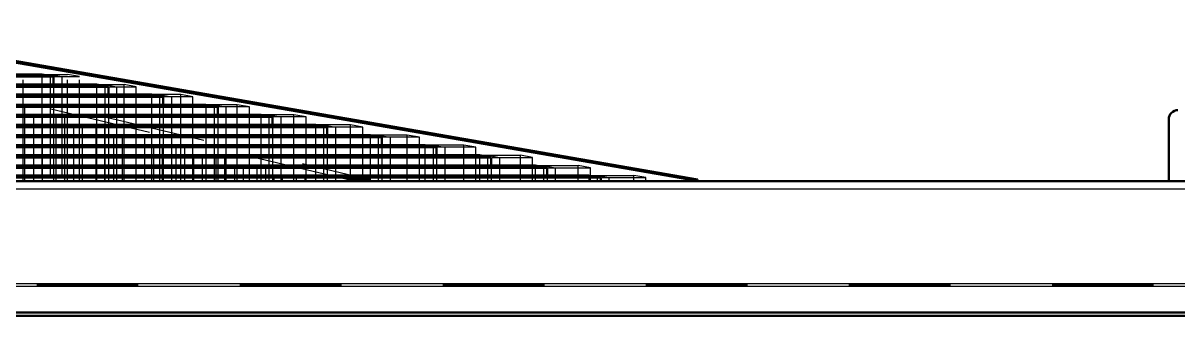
# Model space of a CAD drawing. Header units: inches. Extents: x -52 to 61, y -7 to 65.
# Drawn here: x -24.9 to -13.52, y 57.47 to 60.36 of the extents above; entities that cross this region are included whole.
import ezdxf

# ---------------------------------------------------------------- set-up
doc = ezdxf.new("R2010")
doc.units = ezdxf.units.IN
doc.header["$MEASUREMENT"] = 0
doc.linetypes.add('Dashed', pattern=[2, 1, -1])
for name, color, linetype, lineweight in [('AM_0', 7, 'Continuous', 50), ('AM_4', 3, 'Continuous', 25), ('AM_9', 6, 'Dashed', 25)]:
    doc.layers.add(name, color=color, linetype=linetype, lineweight=lineweight)

msp = doc.modelspace()

# ---------------------------------------------------------------- linework, layer by layer
at = {"layer": 'AM_0'}
for p, q in [((-27.21037, 60.358), (-18.33388, 58.81678)), ((-18.25287, 58.81678), (-27.12936, 60.358)), ((-28.75107, 59.85175), (-24.70999, 59.85175)), ((-24.59404, 59.83034), (-24.70999, 59.85175)), ((-28.71802, 59.83034), (-24.59404, 59.83034)), ((-28.59738, 59.7522), (-24.17084, 59.7522)), ((-28.56433, 59.73079), (-24.0549, 59.73079)), ((-24.59404, 59.83034), (-24.59404, 59.7522)), ((-24.0549, 59.73079), (-24.17084, 59.7522)), ((-24.0549, 59.73079), (-24.0549, 59.65264)), ((-28.44369, 59.65264), (-23.63172, 59.65264)), ((-28.41064, 59.63123), (-23.51578, 59.63123)), ((-23.51578, 59.63123), (-23.63172, 59.65264)), ((-23.51578, 59.63123), (-23.51578, 59.55326)), ((-28.29028, 59.55326), (-23.09358, 59.55326)), ((-28.25723, 59.53185), (-22.97765, 59.53185)), ((-22.97765, 59.53185), (-23.09358, 59.55326)), ((-22.97765, 59.53185), (-22.97765, 59.45371)), ((-28.13659, 59.45371), (-22.55449, 59.45371)), ((-28.10354, 59.4323), (-22.43856, 59.4323)), ((-22.43856, 59.4323), (-22.55449, 59.45371)), ((-22.43856, 59.4323), (-22.43856, 59.35415)), ((-13.61, 58.8), (-13.61, 59.41)), ((-27.9829, 59.35415), (-22.01542, 59.35415)), ((-27.94985, 59.33274), (-21.89949, 59.33274)), ((-21.89949, 59.33274), (-22.01542, 59.35415)), ((-21.89949, 59.33274), (-21.89949, 59.25478)), ((-27.82949, 59.25478), (-21.47732, 59.25478)), ((-27.79644, 59.23337), (-21.36139, 59.23337)), ((-27.67581, 59.15522), (-20.93826, 59.15522)), ((-21.36139, 59.23337), (-21.47732, 59.25478)), ((-21.36139, 59.23337), (-21.36139, 59.15522)), ((-20.82234, 59.13381), (-20.93826, 59.15522)), ((-27.64276, 59.13381), (-20.82234, 59.13381)), ((-27.5224, 59.05585), (-20.40018, 59.05585)), ((-20.82234, 59.13381), (-20.82234, 59.05585)), ((-20.28426, 59.03444), (-20.40018, 59.05585)), ((-27.48935, 59.03444), (-20.28426, 59.03444)), ((-27.36541, 58.95415), (-19.84955, 58.95415)), ((-27.33236, 58.93274), (-19.73362, 58.93274)), ((-20.28426, 59.03444), (-20.28426, 58.95415)), ((-19.73362, 58.93274), (-19.84955, 58.95415)), ((-19.73362, 58.93274), (-19.73362, 58.85656)), ((-27.21476, 58.85656), (-19.32114, 58.85656)), ((-27.18171, 58.83515), (-19.20521, 58.83515)), ((-19.20521, 58.83515), (-19.32114, 58.85656)), ((-19.20521, 58.83515), (-19.20521, 58.8)), ((-18.33388, 58.81678), (-18.25287, 58.81678)), ((-18.33388, 58.81678), (-18.33388, 58.8)), ((-18.25287, 58.81678), (-18.25287, 58.8)), ((-46.5085, 58.8), (46.5085, 58.8)), ((46.496, 57.504), (-46.496, 57.504)), ((46.496, 57.47147), (-46.496, 57.47147))]:
    msp.add_line(p, q, dxfattribs=at)
msp.add_arc((-13.52, 59.41), 0.09, 90, 180, dxfattribs=at)
at = {"layer": 'AM_4'}
for p, q in [((46.496, 58.72), (-46.496, 58.72)), ((46.496, 57.78708), (-46.496, 57.78708)), ((46.496, 57.76304), (-46.496, 57.76304))]:
    msp.add_line(p, q, dxfattribs=at)
at = {"layer": 'AM_9'}
for p, q in [((-21.70373, 58.81678), (-28.20177, 60.358)), ((-27.98045, 60.358), (-21.48241, 58.81678)), ((-24.895, 58.8), (-24.895, 59.92972)), ((-24.70999, 59.85175), (-24.458, 59.85175)), ((-24.70999, 59.85175), (-24.70999, 58.8)), ((-24.62897, 59.85175), (-24.62897, 58.8)), ((-24.62897, 59.85175), (-24.51303, 59.83034)), ((-24.458, 58.8), (-24.458, 59.85175)), ((-24.338, 59.83034), (-24.458, 59.85175)), ((-24.59404, 59.7522), (-24.59404, 58.8)), ((-24.59174, 59.83034), (-24.338, 59.83034)), ((-24.51303, 59.83034), (-24.51303, 58.8)), ((-24.338, 58.8), (-24.338, 59.83034)), ((-24.17084, 59.7522), (-23.9, 59.7522)), ((-24.17084, 59.7522), (-24.17084, 58.8)), ((-24.08983, 59.7522), (-24.08983, 58.8)), ((-24.08983, 59.7522), (-23.97389, 59.73079)), ((-24.04747, 59.73079), (-23.78, 59.73079)), ((-23.97389, 59.73079), (-23.97389, 58.8)), ((-23.9, 58.8), (-23.9, 59.7522)), ((-23.78, 59.73079), (-23.9, 59.7522)), ((-23.78, 58.8), (-23.78, 59.73079)), ((-24.0549, 59.65264), (-24.0549, 58.8)), ((-23.342, 59.65264), (-23.63172, 59.65264)), ((-23.63172, 59.65264), (-23.63172, 58.8)), ((-23.55071, 59.65264), (-23.55071, 58.8)), ((-23.55071, 59.65264), (-23.43477, 59.63123)), ((-23.222, 59.63123), (-23.51578, 59.63123)), ((-23.43477, 59.63123), (-23.43477, 58.8)), ((-23.342, 58.8), (-23.342, 59.65264)), ((-23.222, 59.63123), (-23.342, 59.65264)), ((-23.222, 58.8), (-23.222, 59.63123)), ((-24.88188, 59.53185), (-24.88188, 58.8)), ((-23.51578, 59.55326), (-23.51578, 58.8)), ((-22.785, 59.55326), (-23.09358, 59.55326)), ((-23.09358, 59.55326), (-23.09358, 58.8)), ((-23.01257, 59.55326), (-23.01257, 58.8)), ((-23.01257, 59.55326), (-22.89664, 59.53185)), ((-22.665, 59.53185), (-22.97765, 59.53185)), ((-22.89664, 59.53185), (-22.89664, 58.8)), ((-22.785, 58.8), (-22.785, 59.55326)), ((-22.665, 59.53185), (-22.785, 59.55326)), ((-22.665, 58.8), (-22.665, 59.53185)), ((-24.79343, 59.45371), (-24.79343, 58.8)), ((-24.70857, 59.4323), (-24.70857, 58.8)), ((-24.57211, 59.45371), (-24.57211, 58.8)), ((-24.48724, 59.4323), (-24.48724, 58.8)), ((-22.97765, 59.45371), (-22.97765, 58.8)), ((-22.227, 59.45371), (-22.55449, 59.45371)), ((-22.55449, 59.45371), (-22.55449, 58.8)), ((-22.47348, 59.45371), (-22.47348, 58.8)), ((-22.47348, 59.45371), (-22.35755, 59.4323)), ((-22.107, 59.4323), (-22.43856, 59.4323)), ((-22.35755, 59.4323), (-22.35755, 58.8)), ((-22.227, 58.8), (-22.227, 59.45371)), ((-22.107, 59.4323), (-22.227, 59.45371)), ((-22.107, 58.8), (-22.107, 59.4323)), ((-24.3988, 59.35415), (-24.3988, 58.8)), ((-24.31394, 59.33274), (-24.31394, 58.8)), ((-24.17748, 59.35415), (-24.17748, 58.8)), ((-24.09261, 59.33274), (-24.09261, 58.8)), ((-22.43856, 59.35415), (-22.43856, 58.8)), ((-21.669, 59.35415), (-22.01542, 59.35415)), ((-22.01542, 59.35415), (-22.01542, 58.8)), ((-21.93441, 59.35415), (-21.93441, 58.8)), ((-21.93441, 59.35415), (-21.81848, 59.33274)), ((-21.549, 59.33274), (-21.89949, 59.33274)), ((-21.81848, 59.33274), (-21.81848, 58.8)), ((-21.669, 58.8), (-21.669, 59.35415)), ((-21.549, 59.33274), (-21.669, 59.35415)), ((-21.549, 58.8), (-21.549, 59.33274)), ((-24.00489, 59.25478), (-24.00489, 58.8)), ((-23.92002, 59.23337), (-23.92002, 58.8)), ((-23.78356, 59.25478), (-23.78356, 58.8)), ((-23.6987, 59.23337), (-23.6987, 58.8)), ((-23.61027, 59.15522), (-23.61027, 58.8)), ((-23.38895, 59.15522), (-23.38895, 58.8)), ((-21.89949, 59.25478), (-21.89949, 58.8)), ((-21.112, 59.25478), (-21.47732, 59.25478)), ((-21.47732, 59.25478), (-21.47732, 58.8)), ((-21.39631, 59.25478), (-21.39631, 58.8)), ((-21.39631, 59.25478), (-21.28038, 59.23337)), ((-20.992, 59.23337), (-21.36139, 59.23337)), ((-21.36139, 59.15522), (-21.36139, 58.8)), ((-21.28038, 59.23337), (-21.28038, 58.8)), ((-21.112, 58.8), (-21.112, 59.25478)), ((-20.992, 59.23337), (-21.112, 59.25478)), ((-20.992, 58.8), (-20.992, 59.23337)), ((-20.554, 59.15522), (-20.93826, 59.15522)), ((-20.93826, 59.15522), (-20.93826, 58.8)), ((-20.85725, 59.15522), (-20.85725, 58.8)), ((-20.85725, 59.15522), (-20.74133, 59.13381)), ((-20.554, 58.8), (-20.554, 59.15522)), ((-20.434, 59.13381), (-20.554, 59.15522)), ((-23.52541, 59.13381), (-23.52541, 58.8)), ((-23.30408, 59.13381), (-23.30408, 58.8)), ((-23.21637, 59.05585), (-23.21637, 58.8)), ((-22.99504, 59.05585), (-22.99504, 58.8)), ((-20.434, 59.13381), (-20.82234, 59.13381)), ((-20.82234, 59.05585), (-20.82234, 58.8)), ((-20.74133, 59.13381), (-20.74133, 58.8)), ((-20.434, 58.8), (-20.434, 59.13381)), ((-20.40018, 59.05585), (-20.40018, 58.8)), ((-20.38817, 59.05585), (-19.997, 59.05585)), ((-20.31917, 59.05585), (-20.31917, 58.8)), ((-20.31917, 59.05585), (-20.20325, 59.03444)), ((-19.997, 58.8), (-19.997, 59.05585)), ((-19.877, 59.03444), (-19.997, 59.05585)), ((-23.13151, 59.03444), (-23.13151, 58.8)), ((-22.91018, 59.03444), (-22.91018, 58.8)), ((-22.81328, 58.95415), (-22.81328, 58.8)), ((-22.72841, 58.93274), (-22.72841, 58.8)), ((-22.59195, 58.95415), (-22.59195, 58.8)), ((-22.50709, 58.93274), (-22.50709, 58.8)), ((-20.28426, 58.95415), (-20.28426, 58.8)), ((-20.27406, 59.03444), (-19.877, 59.03444)), ((-20.20325, 59.03444), (-20.20325, 58.8)), ((-19.877, 58.8), (-19.877, 59.03444)), ((-19.84955, 58.95415), (-19.427, 58.95415)), ((-19.84955, 58.95415), (-19.84955, 58.8)), ((-19.76854, 58.95415), (-19.76854, 58.8)), ((-19.76854, 58.95415), (-19.65261, 58.93274)), ((-19.7333, 58.93274), (-19.307, 58.93274)), ((-19.65261, 58.93274), (-19.65261, 58.8)), ((-19.427, 58.8), (-19.427, 58.95415)), ((-19.307, 58.93274), (-19.427, 58.95415)), ((-19.307, 58.8), (-19.307, 58.93274)), ((-22.42645, 58.85656), (-22.42645, 58.8)), ((-22.34159, 58.83515), (-22.34159, 58.8)), ((-22.20513, 58.85656), (-22.20513, 58.8)), ((-22.12027, 58.83515), (-22.12027, 58.8)), ((-21.48241, 58.81678), (-21.70373, 58.81678)), ((-21.70373, 58.81678), (-21.70373, 58.8)), ((-21.48241, 58.81678), (-21.48241, 58.8)), ((-19.73362, 58.85656), (-19.73362, 58.8)), ((-19.32114, 58.85656), (-19.32114, 58.8)), ((-19.307, 58.85656), (-18.88, 58.85656)), ((-19.24013, 58.85656), (-19.24013, 58.8)), ((-19.24013, 58.85656), (-19.1242, 58.83515)), ((-19.19821, 58.83515), (-18.76, 58.83515)), ((-19.1242, 58.83515), (-19.1242, 58.8)), ((-18.88, 58.8), (-18.88, 58.85656)), ((-18.76, 58.83515), (-18.88, 58.85656)), ((-18.76, 58.8), (-18.76, 58.83515)), ((-11.76011, 57.773), (-46.496, 57.773))]:
    msp.add_line(p, q, dxfattribs=at)

doc.saveas('drawing.dxf')
